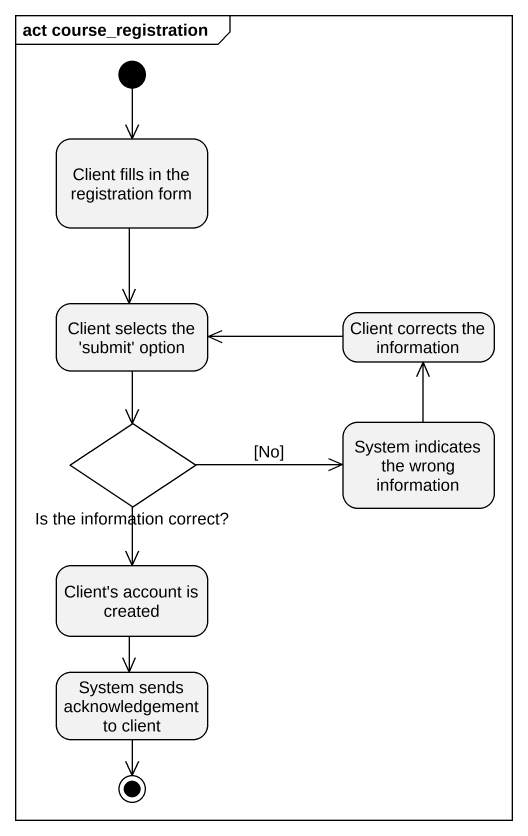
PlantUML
@startuml
mainframe act course_registration
hide empty description
state "Client fills in the registration form" as Client_fills_in_the
state "Client selects the 'submit' option" as Client_selects_the_submit
state "Client corrects the information" as Client_corrects_the
state "Is the information correct?" as Is_the_information_correct <<choice>>
state "System indicates the wrong information" as System_indicates_the_wrong
state "Client's account is created" as Client_s_account_is_created
state "System sends acknowledgement to client" as System_sends
[*] --> Client_fills_in_the
Client_fills_in_the --> Client_selects_the_submit
Client_selects_the_submit --> Is_the_information_correct
Client_corrects_the -left-> Client_selects_the_submit
Is_the_information_correct -right-> System_indicates_the_wrong : [No]
Is_the_information_correct --> Client_s_account_is_created
System_indicates_the_wrong -up-> Client_corrects_the
Client_s_account_is_created --> System_sends
System_sends --> [*]
@enduml
